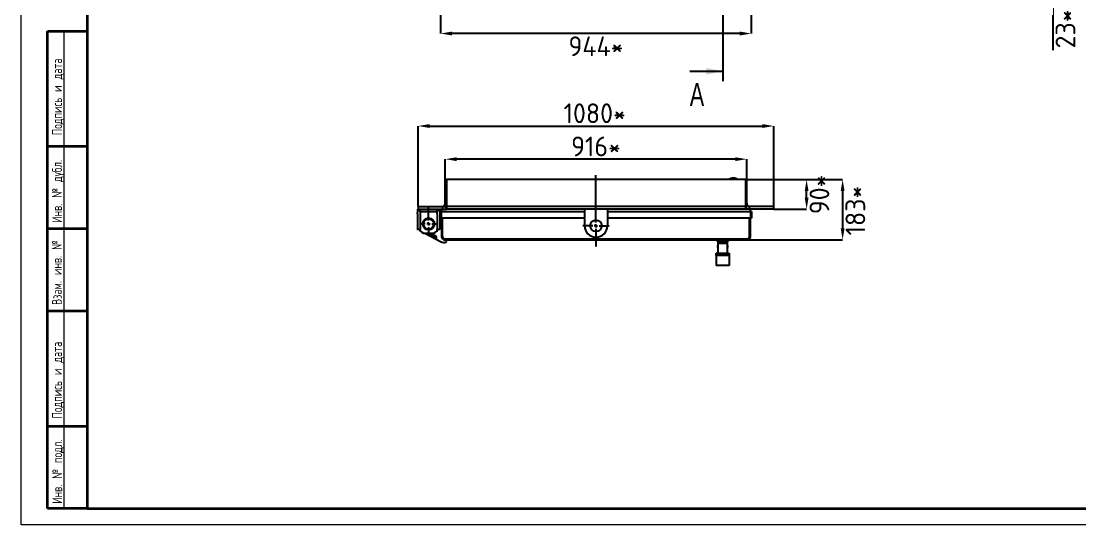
# Model space of a CAD drawing. Header units: millimetres. Extents: x 0 to 594, y 0 to 420.
# Drawn here: x 0 to 321.6, y 0 to 153 of the extents above; entities that cross this region are included whole.
import ezdxf

# ---------------------------------------------------------------- set-up
doc = ezdxf.new("R2010")
doc.units = ezdxf.units.MM
doc.header["$PDSIZE"] = -1
doc.layers.add('FORMAT', color=7, linetype='Continuous')
doc.layers.add('HIDDEN', color=30, linetype='Continuous')
doc.styles.add('GOST-2.304_Type-B', font='')
doc.styles.add('SLDTEXTSTYLE0', font='TXT', dxfattribs={"width": 0.7, "bigfont": 'bigfont'})
doc.styles.add('SLDTEXTSTYLE1', font='TXT', dxfattribs={"width": 0.7})
doc.styles.get('GOST-2.304_Type-B').set_extended_font_data('GOST Common')
doc.dimstyles.new('SLDDIMSTYLE0', dxfattribs={"dimtxt": 3.5, "dimasz": 3.5, "dimexe": 0, "dimexo": 0.0625, "dimgap": 0.875, "dimtad": 2, "dimdec": 1, "dimlfac": 10, "dimrnd": 1e-09, "dimzin": 12, "dimdsep": 46, "dimtxsty": 'SLDTEXTSTYLE1', "dimsah": 1, "dimcen": 0.09, "dimadec": 0, "dimazin": 3, "dimtfac": 1, "dimtdec": 1, "dimtofl": 0, "dimtmove": 0, "dimatfit": 3, "dimfxl": 1, "dimfrac": 2, "dimtolj": 1, "dimtzin": 12, "dimarcsym": 0})

# ---------------------------------------------------------------- blocks, each defined once
blk = doc.blocks.new('_D_4')
at = {"layer": 'Defpoints', "color": 0, "transparency": 16777216}
for p in [(127.43, 164.09), (221.83, 164.09), (127.43, 149.24)]:
    blk.add_point(p, dxfattribs=at)
at = {"layer": 'FORMAT', "color": 0, "lineweight": -2, "transparency": 16777216}
for p, q in [((127.43, 164.03), (127.43, 149.24)), ((221.83, 164.03), (221.83, 149.24)), ((218.33, 149.24), (130.93, 149.24))]:
    blk.add_line(p, q, dxfattribs=at)
at = {"layer": 'FORMAT', "color": 0, "transparency": 16777216}
for points in [[(130.93, 149.83), (130.93, 148.66), (127.43, 149.24)], [(218.33, 149.83), (218.33, 148.66), (221.83, 149.24)]]:
    blk.add_solid(points, dxfattribs=at)
at = {"layer": 'FORMAT', "color": 0, "transparency": 16777216, "insert": (174.63, 148.37), "char_height": 6, "attachment_point": 2, "style": 'GOST-2.304_Type-B'}
blk.add_mtext('\\A1;944*', dxfattribs=at)
blk = doc.blocks.new('_D_18')
at = {"layer": 'Defpoints', "color": 0, "transparency": 16777216}
for p in [(128.83, 111.08), (128.83, 104.54), (220.43, 104.54)]:
    blk.add_point(p, dxfattribs=at)
at = {"layer": 'FORMAT', "color": 0, "lineweight": -2, "transparency": 16777216}
for p, q in [((128.83, 104.6), (128.83, 111.08)), ((216.93, 111.08), (132.33, 111.08)), ((220.43, 104.6), (220.43, 111.08))]:
    blk.add_line(p, q, dxfattribs=at)
at = {"layer": 'FORMAT', "color": 0, "transparency": 16777216}
for points in [[(132.33, 111.66), (132.33, 110.49), (128.83, 111.08)], [(216.93, 111.66), (216.93, 110.49), (220.43, 111.08)]]:
    blk.add_solid(points, dxfattribs=at)
at = {"layer": 'FORMAT', "color": 0, "transparency": 16777216, "insert": (174.63, 117.95), "char_height": 6, "attachment_point": 2, "style": 'GOST-2.304_Type-B'}
blk.add_mtext('\\A1;916*', dxfattribs=at)
blk = doc.blocks.new('_D_19')
at = {"layer": 'Defpoints', "color": 0, "transparency": 16777216}
for p in [(228.63, 121.14), (120.63, 96.67), (228.63, 96.67)]:
    blk.add_point(p, dxfattribs=at)
at = {"layer": 'FORMAT', "color": 0, "lineweight": -2, "transparency": 16777216}
for p, q in [((120.63, 96.73), (120.63, 121.14)), ((124.13, 121.14), (225.13, 121.14)), ((228.63, 96.73), (228.63, 121.14))]:
    blk.add_line(p, q, dxfattribs=at)
at = {"layer": 'FORMAT', "color": 0, "transparency": 16777216}
for points in [[(124.13, 121.73), (124.13, 120.56), (120.63, 121.14)], [(225.13, 121.73), (225.13, 120.56), (228.63, 121.14)]]:
    blk.add_solid(points, dxfattribs=at)
at = {"layer": 'FORMAT', "color": 0, "transparency": 16777216, "insert": (174.24, 128.02), "char_height": 6, "attachment_point": 2, "style": 'GOST-2.304_Type-B'}
blk.add_mtext('\\A1;1080*', dxfattribs=at)
blk = doc.blocks.new('_D_20')
at = {"layer": 'Defpoints', "color": 0, "transparency": 16777216}
for p in [(220.03, 104.87), (238.63, 104.87), (228.63, 95.87)]:
    blk.add_point(p, dxfattribs=at)
at = {"layer": 'FORMAT', "color": 0, "lineweight": -2, "transparency": 16777216}
for p, q in [((220.09, 104.87), (238.63, 104.87)), ((238.63, 99.37), (238.63, 101.37)), ((228.69, 95.87), (238.63, 95.87))]:
    blk.add_line(p, q, dxfattribs=at)
at = {"layer": 'FORMAT', "color": 0, "transparency": 16777216}
for points in [[(238.05, 101.37), (239.21, 101.37), (238.63, 104.87)], [(238.05, 99.37), (239.21, 99.37), (238.63, 95.87)]]:
    blk.add_solid(points, dxfattribs=at)
at = {"layer": 'FORMAT', "color": 0, "transparency": 16777216, "insert": (239.51, 100.37), "char_height": 6, "attachment_point": 2, "rotation": 90, "style": 'GOST-2.304_Type-B'}
blk.add_mtext('\\A1;90*', dxfattribs=at)
blk = doc.blocks.new('_D_21')
at = {"layer": 'Defpoints', "color": 0, "transparency": 16777216}
for p in [(220.03, 104.87), (220.63, 86.57), (249.57, 86.57)]:
    blk.add_point(p, dxfattribs=at)
at = {"layer": 'FORMAT', "color": 0, "lineweight": -2, "transparency": 16777216}
for p, q in [((220.09, 104.87), (249.57, 104.87)), ((249.57, 101.37), (249.57, 90.07)), ((220.69, 86.57), (249.57, 86.57))]:
    blk.add_line(p, q, dxfattribs=at)
at = {"layer": 'FORMAT', "color": 0, "transparency": 16777216}
for points in [[(248.99, 101.37), (250.15, 101.37), (249.57, 104.87)], [(248.99, 90.07), (250.15, 90.07), (249.57, 86.57)]]:
    blk.add_solid(points, dxfattribs=at)
at = {"layer": 'FORMAT', "color": 0, "transparency": 16777216, "insert": (250.44, 95.46), "char_height": 6, "attachment_point": 2, "rotation": 90, "style": 'GOST-2.304_Type-B'}
blk.add_mtext('\\A1;183*', dxfattribs=at)
blk = doc.blocks.new('SW_CENTERMARKSYMBOL_4')
at = {"layer": 'FORMAT', "color": 0}
for p, q in [((0, 1), (0, 15.38)), ((-1, 0), (-4, 0)), ((0, 0), (-0.5, 0)), ((0, 0), (0, 0.5)), ((0, 0), (0, -0.5)), ((0, 0), (0.5, 0)), ((1, 0), (4, 0)), ((0, -1), (0, -6.28))]:
    blk.add_line(p, q, dxfattribs=at)
blk = doc.blocks.new('SW_CENTERMARKSYMBOL_5')
at = {"layer": 'FORMAT', "color": 0}
for p, q in [((0, 1), (0, 5.02)), ((-1, 0), (-2.3, 0)), ((0, 0), (-0.5, 0)), ((0, 0), (0, 0.5)), ((0, 0), (0, -0.5)), ((0, 0), (0.5, 0)), ((1, 0), (2.3, 0)), ((0, -1), (0, -3.66))]:
    blk.add_line(p, q, dxfattribs=at)
blk = doc.blocks.new('*D56')
at = {"layer": 'Defpoints', "color": 0, "transparency": 16777216}
for p in [(276.97, 166.39), (277.67, 164.09), (313.38, 164.09)]:
    blk.add_point(p, dxfattribs=at)
at = {"layer": 'FORMAT', "color": 0, "lineweight": -2, "transparency": 16777216}
for p, q in [((313.38, 169.89), (313.38, 173.39)), ((277.03, 166.39), (313.38, 166.39)), ((277.73, 164.09), (313.38, 164.09)), ((313.38, 160.59), (313.38, 144.17))]:
    blk.add_line(p, q, dxfattribs=at)
at = {"layer": 'FORMAT', "color": 0, "transparency": 16777216}
for points in [[(312.8, 169.89), (313.96, 169.89), (313.38, 166.39)], [(312.8, 160.59), (313.96, 160.59), (313.38, 164.09)]]:
    blk.add_solid(points, dxfattribs=at)
at = {"layer": 'FORMAT', "color": 0, "transparency": 16777216, "insert": (317.26, 150.63), "char_height": 6, "attachment_point": 5, "rotation": 90, "style": 'GOST-2.304_Type-B'}
blk.add_mtext('\\A1;23*', dxfattribs=at)

msp = doc.modelspace()

# ---------------------------------------------------------------- linework, layer by layer
at = {"color": 7, "linetype": 'Continuous', "lineweight": 35}
for p, q in [((20, 415), (20, 5)), ((8, 5), (8, 150)), ((8, 150), (20, 150)), ((8, 115), (20, 115)), ((8, 90), (20, 90)), ((8, 65), (20, 65)), ((8, 30), (20, 30)), ((20, 5), (8, 5)), ((20, 5), (589, 5))]:
    msp.add_line(p, q, dxfattribs=at)
at = {"color": 7, "linetype": 'Continuous', "lineweight": 18}
msp.add_line((13, 150), (13, 5), dxfattribs=at)
at = {"layer": 'FORMAT'}
for p, q in [((213.131, 389.469), (213.131, 134.768)), ((203.131, 137.768), (213.131, 137.768)), ((128.831, 97.668), (128.831, 104.538)), ((129.161, 104.868), (129.231, 104.868)), ((220.031, 104.868), (129.231, 104.868)), ((129.231, 104.868), (129.231, 104.538)), ((129.231, 104.538), (129.231, 97.668)), ((215.431, 104.968), (215.431, 105.268)), ((215.431, 105.268), (216.031, 105.268)), ((216.031, 104.968), (215.431, 104.968)), ((216.831, 105.268), (216.031, 105.268)), ((216.831, 104.968), (216.031, 104.968)), ((220.101, 104.868), (220.031, 104.868)), ((220.031, 104.868), (220.031, 104.538)), ((220.031, 104.538), (220.031, 97.668)), ((220.431, 97.668), (220.431, 104.538)), ((120.631, 96.668), (120.631, 95.868)), ((120.631, 96.668), (128.031, 96.668)), ((128.031, 96.668), (128.031, 95.868)), ((128.031, 96.668), (129.031, 96.668)), ((129.031, 96.668), (129.031, 95.868)), ((129.031, 96.668), (129.231, 96.668)), ((129.231, 97.668), (129.231, 96.668)), ((220.031, 96.668), (129.231, 96.668)), ((129.231, 96.668), (129.231, 96.338)), ((220.031, 97.668), (220.031, 96.668)), ((220.231, 96.668), (220.031, 96.668)), ((220.031, 96.668), (220.031, 96.338)), ((221.231, 96.668), (220.231, 96.668)), ((220.231, 95.868), (220.231, 96.668)), ((221.231, 95.868), (221.231, 96.668)), ((228.631, 96.668), (221.231, 96.668)), ((228.631, 95.868), (228.631, 96.668)), ((121.181, 95.468), (120.381, 95.468)), ((120.381, 95.468), (120.381, 94.895)), ((120.381, 94.519), (120.381, 94.895)), ((120.381, 94.519), (120.381, 89.792)), ((120.431, 95.868), (120.431, 95.468)), ((120.631, 95.868), (120.431, 95.868)), ((120.631, 95.868), (128.031, 95.868)), ((121.181, 95.068), (121.181, 95.868)), ((121.181, 95.468), (121.181, 94.895)), ((126.381, 95.068), (121.181, 95.068)), ((121.181, 94.895), (121.181, 94.519)), ((121.181, 94.519), (121.181, 89.792)), ((126.381, 95.068), (126.381, 95.868)), ((126.381, 95.468), (126.381, 94.895)), ((127.181, 95.468), (126.381, 95.468)), ((126.381, 94.519), (126.381, 94.895)), ((126.381, 94.519), (126.381, 89.792)), ((127.131, 95.868), (127.131, 95.468)), ((127.181, 95.468), (127.181, 94.895)), ((127.181, 94.895), (127.181, 94.519)), ((127.181, 94.519), (127.181, 89.792)), ((127.331, 94.468), (127.181, 94.468)), ((127.331, 93.168), (127.331, 94.468)), ((127.731, 95.168), (127.431, 95.168)), ((127.431, 95.168), (127.431, 93.168)), ((127.731, 95.168), (127.731, 95.868)), ((127.731, 93.168), (127.731, 95.168)), ((127.731, 95.168), (171.131, 95.168)), ((128.031, 95.868), (129.031, 95.868)), ((129.031, 95.868), (129.231, 95.868)), ((129.231, 96.338), (129.231, 95.868)), ((220.031, 95.868), (129.231, 95.868)), ((171.131, 95.868), (171.131, 94.868)), ((171.131, 94.868), (171.131, 90.868)), ((178.131, 95.868), (178.131, 94.868)), ((178.131, 95.168), (221.531, 95.168)), ((178.131, 94.868), (178.131, 90.868)), ((220.031, 96.338), (220.031, 95.868)), ((220.231, 95.868), (220.031, 95.868)), ((221.231, 95.868), (220.231, 95.868)), ((228.631, 95.868), (221.231, 95.868)), ((221.531, 95.168), (221.531, 95.868)), ((221.531, 95.168), (221.531, 93.168)), ((221.831, 95.168), (221.531, 95.168)), ((221.831, 95.168), (221.831, 93.168)), ((127.431, 93.168), (127.331, 93.168)), ((127.731, 93.168), (127.431, 93.168)), ((171.131, 93.168), (127.731, 93.168)), ((127.731, 93.168), (127.731, 87.468)), ((128.031, 87.468), (128.031, 93.168)), ((221.531, 93.168), (178.131, 93.168)), ((221.231, 87.468), (221.231, 93.168)), ((221.831, 93.168), (221.531, 93.168)), ((221.531, 87.468), (221.531, 93.168)), ((120.381, 89.668), (120.381, 89.792)), ((121.181, 89.668), (120.381, 89.668)), ((121.181, 89.792), (121.181, 89.668)), ((122.634, 88.574), (127.558, 85.955)), ((122.781, 88.568), (124.781, 88.568)), ((124.477, 88.466), (124.279, 88.095)), ((124.279, 88.095), (126.09, 87.133)), ((124.306, 88.092), (124.284, 88.104)), ((124.306, 88.092), (124.494, 88.446)), ((126.072, 87.153), (124.306, 88.092)), ((124.494, 88.446), (124.472, 88.457)), ((126.287, 87.504), (124.477, 88.466)), ((126.26, 87.507), (124.494, 88.446)), ((126.072, 87.153), (126.26, 87.507)), ((126.094, 87.142), (126.072, 87.153)), ((126.09, 87.133), (126.287, 87.504)), ((126.282, 87.495), (126.26, 87.507)), ((126.381, 89.668), (126.381, 89.792)), ((127.181, 89.668), (126.381, 89.668)), ((127.181, 89.792), (127.181, 89.668)), ((128.631, 86.868), (220.631, 86.868)), ((128.31, 85.768), (128.731, 85.768)), ((128.631, 86.568), (220.631, 86.568)), ((129.231, 86.268), (129.231, 86.568)), ((211.331, 86.568), (211.331, 86.168)), ((214.931, 86.168), (211.331, 86.168)), ((211.631, 86.168), (211.631, 85.668)), ((213.131, 85.668), (211.631, 85.668)), ((211.631, 85.568), (211.631, 84.868)), ((211.631, 85.568), (214.631, 85.568)), ((211.631, 84.868), (211.631, 84.278)), ((211.633, 84.278), (211.631, 84.278)), ((211.631, 84.268), (211.631, 82.568)), ((212.131, 85.618), (212.131, 85.568)), ((214.631, 85.668), (213.131, 85.668)), ((214.131, 85.568), (214.131, 85.618)), ((214.631, 84.278), (214.629, 84.278)), ((214.631, 85.668), (214.631, 86.168)), ((214.631, 84.868), (214.631, 85.568)), ((214.631, 84.868), (214.631, 84.278)), ((214.631, 82.568), (214.631, 84.268)), ((214.931, 86.168), (214.931, 86.568)), ((211.131, 81.768), (211.131, 82.568)), ((211.131, 82.568), (213.131, 82.568)), ((213.131, 81.768), (211.131, 81.768)), ((211.131, 81.768), (211.131, 81.534)), ((211.131, 81.534), (211.131, 79.237)), ((213.131, 82.568), (215.131, 82.568)), ((215.131, 81.768), (213.131, 81.768)), ((215.131, 82.568), (215.131, 81.768)), ((215.131, 81.768), (215.131, 81.534)), ((215.131, 81.534), (215.131, 79.237)), ((211.131, 79.237), (211.131, 78.768)), ((215.131, 78.768), (211.131, 78.768)), ((215.131, 79.237), (215.131, 78.768))]:
    msp.add_line(p, q, dxfattribs=at)
at = {"layer": 'FORMAT', "flags": 128}
msp.add_lwpolyline([(214.631, 84.268), (214.628, 84.285), (214.62, 84.332), (214.61, 84.407), (214.602, 84.5), (214.601, 84.6), (214.606, 84.695), (214.616, 84.777), (214.625, 84.836), (214.631, 84.866), (214.63, 84.864)], dxfattribs=at)
at = {"layer": 'FORMAT'}
for centre, radius in [((123.781, 91.418), 1.8), ((123.781, 91.418), 1.6), ((174.631, 90.868), 1.75)]:
    msp.add_circle(centre, radius, dxfattribs=at)
for centre, radius, start, end in [((129.161, 104.538), 0.33, 90, 180), ((216.831, 104.668), 0.6, 19.47122, 90), ((216.831, 104.668), 0.3, 41.81031, 90), ((220.101, 104.538), 0.33, 0, 90), ((127.831, 97.668), 1, 270, 0), ((221.431, 97.668), 1, 180, 270), ((174.631, 90.868), 3.5, 180, 270), ((174.631, 90.868), 3.5, 270, 0), ((122.781, 90.568), 2, 206.74368, 270), ((124.781, 90.568), 2, 270, 333.25632), ((128.631, 87.468), 0.9, 180, 270), ((128.631, 87.468), 0.6, 180, 270), ((220.631, 87.468), 0.6, 270, 0), ((220.631, 87.468), 0.9, 270, 0), ((128.31, 87.368), 1.6, 242, 270), ((128.731, 86.268), 0.5, 270, 0), ((210.147, 84.568), 1.514, 348.57196, 11.27892), ((212.081, 85.618), 0.05, 0, 90), ((214.181, 85.618), 0.05, 90, 180)]:
    msp.add_arc(centre, radius, start, end, dxfattribs=at)
msp.add_solid([(213.131, 137.768), (208.131, 138.768), (208.131, 136.768)], dxfattribs=at)
at = {"layer": 'HIDDEN', "color": 1, "lineweight": 18}
for p, q in [((0, 0), (0, 420)), ((594, 0), (0, 0))]:
    msp.add_line(p, q, dxfattribs=at)

# ---------------------------------------------------------------- block references
at = {"layer": 'FORMAT'}
for name, p in [('SW_CENTERMARKSYMBOL_4', (174.631, 90.868)), ('SW_CENTERMARKSYMBOL_5', (123.781, 91.418))]:
    msp.add_blockref(name, p, dxfattribs=at)

# ---------------------------------------------------------------- texts
at = {"color": 7, "linetype": 'Continuous', "lineweight": 0, "char_height": 3, "attachment_point": 1, "rotation": 90, "style": 'SLDTEXTSTYLE0'}
for s, insert in [('Подпись и дата', (9.403, 118.347)), ('Инв. № дубл.', (9.384, 91.754)), ('Взам. инв. №', (9.342, 66.804)), ('Подпись и дата', (9.398, 32.301)), ('Инв. № подл.', (9.455, 6.408))]:
    msp.add_mtext(s, dxfattribs=dict(at, insert=insert))
at = {"layer": 'FORMAT', "insert": (203.131, 134.211), "char_height": 7, "attachment_point": 1, "style": 'SLDTEXTSTYLE1'}
msp.add_mtext('A', dxfattribs=at)

# ---------------------------------------------------------------- dimensions: what is measured, and where the dimension line sits
at = {"layer": 'FORMAT'}
for base, p1, p2, angle, picture, middle in [((313.381, 164.088), (276.971, 166.388), (277.671, 164.088), 90, '*D56', (313.381, 150.631)), ((128.831, 111.075), (220.431, 104.538), (128.831, 104.538), 0, '_D_18', (174.631, 111.075)), ((238.631, 104.868), (228.631, 95.868), (220.031, 104.868), 90, '_D_20', (238.631, 100.368)), ((249.569, 86.568), (220.031, 104.868), (220.631, 86.568), 90, '_D_21', (249.569, 95.456))]:
    dim = msp.add_linear_dim(base=base, p1=p1, p2=p2, angle=angle, text='<>*', dimstyle='SLDDIMSTYLE0', override={"dimtxt": 6, "dimtxsty": 'GOST-2.304_Type-B'}, dxfattribs=at)
    dim.commit()
    dim.dimension.update_dxf_attribs({"geometry": picture, "text_midpoint": middle, "dimtype": 160})
for base, p1, p2, picture, middle in [((127.431, 149.242), (221.831, 164.088), (127.431, 164.088), '_D_4', (174.631, 149.242)), ((228.631, 121.144), (120.631, 96.668), (228.631, 96.668), '_D_19', (174.235, 121.144))]:
    dim = msp.add_linear_dim(base=base, p1=p1, p2=p2, text='<>*', dimstyle='SLDDIMSTYLE0', override={"dimtxt": 6, "dimtxsty": 'GOST-2.304_Type-B'}, dxfattribs=at)
    dim.commit()
    dim.dimension.update_dxf_attribs({"geometry": picture, "text_midpoint": middle, "dimtype": 160})

doc.saveas('drawing.dxf')
